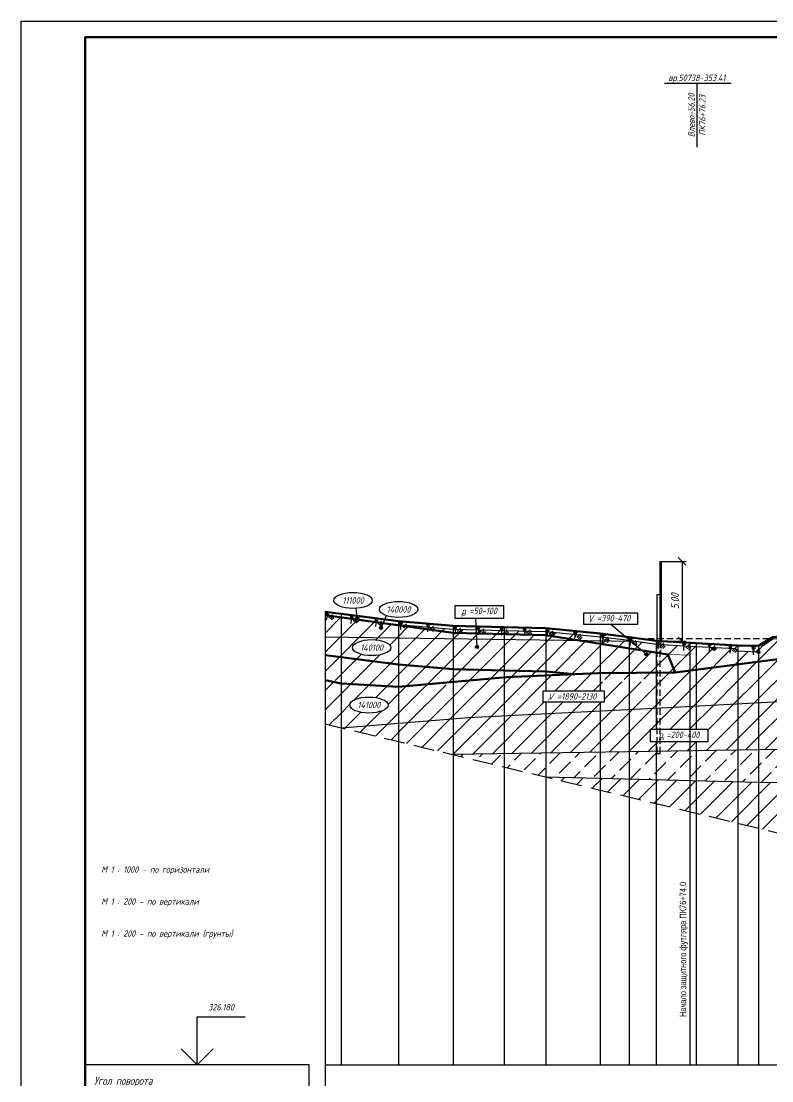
# Model space of a CAD drawing. Extents: x -5 to 836, y -80 to 613.
# Drawn here: x -4.9 to 229.8, y 282 to 613 of the extents above; entities that cross this region are included whole.
import ezdxf
from ezdxf.enums import TextEntityAlignment as Align

# ---------------------------------------------------------------- set-up
doc = ezdxf.new("R2010")
doc.units = 0
for name, pattern in [('IZ_HIDDEN', [3, 2, -1]), ('ИИ27003', [9.5, 6.5, -3]), ('ИИHidden', [3, 2, -1])]:
    doc.linetypes.add(name, pattern=pattern)
for name, color, linetype, lineweight in [('ИИ_ГЕОЛОГИЯ_025', 7, 'Continuous', 25), ('ИИ_ГЕОЛОГИЯ_050', 7, 'Continuous', 50), ('ИИ_ГЕОФИЗИКА_025', 7, 'Continuous', 25), ('ИИ_ГИДРОЛОГИЯ_025', 150, 'Continuous', 25), ('ИИ_ОФОРМЛЕНИЕ_025', 7, 'Continuous', 25), ('ИИ_ПРОФИЛЬ_025', 7, 'Continuous', 25)]:
    doc.layers.add(name, color=color, linetype=linetype, lineweight=lineweight)
for name, color, linetype in [('Ординаты', 7, 'Continuous'), ('Профиль', 7, 'Continuous'), ('ТХ-Л', 140, 'Continuous')]:
    doc.layers.add(name, color=color, linetype=linetype)
doc.styles.add('VNIPISIMPLEXCUR', font='simplex.shx', dxfattribs={"width": 0.8, "oblique": 15})
doc.linetypes.add('ИИ27001', pattern='A,2.5,[1,3dservice.shx,S=1.85,R=180.00002,X=0,Y=0],2.5,-1', length=6)
doc.linetypes.add('ИИ27002', pattern='A,2,-0.6,[1,3dservice.shx,S=0.6,R=30.000013,X=0.9,Y=0],-0.6,[1,3dservice.shx,S=0.6,R=-30.000013,X=0.3,Y=0],-0.6,[1,3dservice.shx,S=0.6,R=209.999975,X=-0.3,Y=0],-0.6,[1,3dservice.shx,S=0.6,R=150.000007,X=-0.9,Y=0],-0.6,2', length=7)
doc.linetypes.add('ИИ27005', pattern='A,2.5,[1,3dservice.shx,S=1.85,R=180.00002,X=0,Y=0],2.5,-2,[4,3dservice.shx,S=0.5,R=0,X=0,Y=0],-2', length=9)
doc.dimstyles.new('ИИ-1000-м-dm', dxfattribs={"dimtxt": 2.5, "dimasz": 2.5, "dimexe": 1.25, "dimexo": 0, "dimgap": 1, "dimtad": 1, "dimtoh": 1, "dimzin": 1, "dimdsep": 46, "dimtxsty": 'VNIPISIMPLEXCUR', "dimcen": 2.5, "dimaunit": 1, "dimazin": 0, "dimtfac": 1, "dimtmove": 0, "dimatfit": 3, "dimfxl": 1, "dimarcsym": 0})
pattern_1 = [(45, (66.596, 26.312), (-3, 3), [])]

# ---------------------------------------------------------------- blocks, each defined once
blk = doc.blocks.new('ИИ14001')
at = {"color": 0, "linetype": 'Continuous'}
blk.add_lwpolyline([(0, 0), (1.79, 3)], dxfattribs=at)
for centre in [(0.35, 2.48), (1.47, 0.48), (3.08, 0.48)]:
    blk.add_circle(centre, 0.5, dxfattribs=at)
blk = doc.blocks.new('ИИ04016')
at = {"color": 0, "linetype": 'Continuous', "lineweight": 25}
blk.add_lwpolyline([(-70, 0), (-70, -263), (0, -263), (0, 0), (-70, 0)], close=True, dxfattribs=at)
for points in [[(-70, -10), (0, -10)], [(-70, -20), (0, -20)], [(-70, -32), (0, -32)], [(-70, -44), (0, -44)], [(-67.81, -48.55), (-11.16, -48.55)], [(-70, -53), (0, -53)], [(-70, -53), (-49, -53)], [(-49, -53), (-49, -62)], [(-49, -53), (-49, -89)], [(-49, -62), (0, -62)], [(-46.58, -66.46), (-20.75, -66.46)], [(-49, -71), (0, -71)], [(-49, -80), (0, -80)], [(-70, -89), (0, -89)], [(-70, -98), (0, -98)], [(-70, -106), (0, -106)], [(-70, -114), (0, -114)], [(-70, -114), (0, -121.88)], [(-70, -123), (0, -123)], [(-70, -133), (0, -133)], [(-70, -141), (0, -141)], [(-70, -149), (0, -149)], [(-70, -157), (0, -157)], [(-36.98, -162.05), (-22.99, -162.05)], [(-70, -166), (0, -166)], [(-70, -176), (0, -176)], [(-70, -192), (0, -192)], [(-70, -208), (0, -208)], [(-70, -224), (0, -224)], [(-70, -233), (0, -233)]]:
    blk.add_lwpolyline(points, dxfattribs=at)
at = {"color": 0, "linetype": 'Continuous', "lineweight": 25, "const_width": 0.365}
blk.add_lwpolyline([(-47.96, -230.54, 1), (-47.59, -230.54, 1)], format="xyb", close=True, dxfattribs=at)
at = {"color": 0, "linetype": 'Continuous', "lineweight": 25}
blk.add_blockref('ИИ14001', (-6.73, -118.27), dxfattribs=at)
at = {"color": 0, "linetype": 'Continuous', "lineweight": 25, "style": 'VNIPISIMPLEXCUR', "oblique": 15, "width": 0.8}
for s, p in [('Угол поворота', (-67.27, -6.25)), ('Планировочная отметка', (-67.27, -14.2)), ('строительной полосы, м', (-67.37, -18.14)), ('Проектная отметка верха трубы, м', (-67.32, -27.21)), ('Отметка земли, м', (-66.93, -39.48)), ('Категория участка трубопровода', (-67.32, -47.63)), ('Труба %%CxS', (-66.97, -51.71)), ('Глубина, м', (-46.25, -58.97)), ('Откосы', (-46.27, -65.61)), ('Траншея', (-66.96, -71.89)), ('Ширина дна, м', (-46.32, -69.87)), ('Разработка', (-46.34, -76.48)), ('Засыпка', (-45.96, -85.63)), ('Теплоизоляция', (-66.89, -94.58)), ('Тип противокоррозионной изоляции', (-66.9, -103.42)), ('Защита трубопровода', (-67.2, -109.5)), ('от механических повреждений', (-67.17, -113.01)), ('Уклон,', (-19.4, -118.19)), ('Длина участка, м', (-67.09, -121.31)), ('Расстояние, м', (-67.34, -129.25)), ('Пикет', (-67.44, -137.99)), ('Балластировка', (-67.38, -146.3)), ('Тип прокладки', (-67.03, -154.17)), ('%%CxS, мм', (-36.96, -161.07)), ('Защитный кожух', (-66.96, -162.63)), ('длина, м', (-37.2, -164.57)), ('Защита изоляции от', (-67.18, -170.43)), ('механических повреждений', (-67.42, -174.14)), ('Мерзлотные', (-67.34, -181.03)), ('физико-геологические', (-67.34, -184.5)), ('явления', (-67.07, -188.74)), ('Максимальная глубина', (-67.33, -199.37)), ('протаивания и промерзания', (-67.4, -203.93)), ('Температура грунта на глубине', (-67.01, -214.18)), ('годовых нулевых амплитуд', (-67.11, -218.96)), ('Удельное электросопротивление', (-67, -227.33)), ('грунта, Ом м', (-67, -231.53)), ('Усредненная кривая', (-66.76, -245.4)), ('электропрофилирования', (-67.16, -250.15))]:
    blk.add_text(s, height=2.5, dxfattribs=at).set_placement(p)
blk = doc.blocks.new('ИИ16001')
at = {"linetype": 'Continuous', "lineweight": 25}
h = blk.add_hatch(color=0, dxfattribs=at)
edge = h.paths.add_edge_path()
edge.add_arc((0, 0), 0.5, 0, 360)
at = {"color": 0, "linetype": 'Continuous', "lineweight": 25}
blk.add_circle((0, 0), 0.5, dxfattribs=at)
blk = doc.blocks.new('ИИ25010')
at = {"color": 0, "linetype": 'Continuous', "lineweight": 25}
for points in [[(0, 0), (3, 0), (0.5, -1), (2.5, -1), (1, -2), (2, -2), (1.5, -3), (1.5, -5)], [(4.94, -1.23), (2.82, -3.35)], [(5.47, -2.12), (3.7, -3.88)], [(6, -3), (4.59, -4.41)]]:
    blk.add_lwpolyline(points, dxfattribs=at)
blk = doc.blocks.new('ИИ25020')
at = {"color": 0, "linetype": 'Continuous', "lineweight": 25}
blk.add_ellipse((0, 0), major_axis=(-6, 0), ratio=0.416667, dxfattribs=at)
at = {"color": 0, "linetype": 'Continuous', "style": 'VNIPISIMPLEXCUR', "oblique": 15, "width": 0.75}
blk.add_attdef('INDEX', text='', height=2, dxfattribs=at).set_placement((0, 0), align=Align.MIDDLE_CENTER)
blk = doc.blocks.new('ИИ03А1Г')
at = {"color": 0, "linetype": 'Continuous', "lineweight": 25}
blk.add_lwpolyline([(0, 0), (0, 594), (841, 594), (841, 0)], close=True, dxfattribs=at)
at = {"color": 0, "linetype": 'Continuous', "lineweight": 50}
blk.add_lwpolyline([(20, 5), (20, 589), (836, 589), (836, 5)], close=True, dxfattribs=at)
at = {"color": 0, "linetype": 'Continuous', "style": 'VNIPISIMPLEXCUR', "oblique": 15, "width": 0.8, "flags": 8}
blk.add_attdef('FORMAT', text='', height=2.5, dxfattribs=at).set_placement((836, 1.25), align=Align.RIGHT)
blk = doc.blocks.new('_ArchTick')
at = {"color": 0, "linetype": 'ByBlock', "const_width": 0.15}
blk.add_lwpolyline([(-0.5, -0.5), (0.5, 0.5)], dxfattribs=at)
blk = doc.blocks.new('*D14')
at = {"layer": 'Defpoints', "color": 0, "transparency": 16777216}
for p in [(194.94, 444.23), (195.34, 419.29), (201.76, 419.29)]:
    blk.add_point(p, dxfattribs=at)
at = {"layer": 'ТХ-Л', "color": 0, "lineweight": -2, "transparency": 16777216}
for p, q in [((194.94, 444.23), (203.01, 444.23)), ((201.76, 444.23), (201.76, 419.29)), ((195.34, 419.29), (203.01, 419.29))]:
    blk.add_line(p, q, dxfattribs=at)
at = {"layer": 'ТХ-Л', "color": 0, "lineweight": -2, "transparency": 16777216, "xscale": 2.5, "yscale": 2.5, "zscale": 2.5}
for p, rotation in [((201.76, 444.23), 90), ((201.76, 419.29), 270)]:
    blk.add_blockref('_ArchTick', p, dxfattribs=dict(at, rotation=rotation))
at = {"layer": 'ТХ-Л', "color": 0, "transparency": 16777216, "insert": (199.51, 431.76), "char_height": 2.5, "attachment_point": 5, "rotation": 90, "style": 'VNIPISIMPLEXCUR'}
blk.add_mtext('5.00', dxfattribs=at)

msp = doc.modelspace()

# ---------------------------------------------------------------- hatches: boundary and pattern name
at = {"layer": 'ИИ_ГЕОЛОГИЯ_025'}
h = msp.add_hatch(dxfattribs=at)
h.set_pattern_fill('ИИ_СУГЛИНОК', color=256, pattern_type=2)
h.set_pattern_definition(pattern_1)
h.paths.add_polyline_path([(95.142, 426.78), (91.009, 427.355), (90.975, 427.304), (90.479, 427.367), (90.575, 427.415), (90.142, 427.475), (90.142, 420.669), (95.142, 420.598)])
h.paths.add_polyline_path([(95.142, 420.598), (90.142, 420.669), (90.142, 414.975), (95.142, 414.325)])
h.paths.add_polyline_path([(95.142, 414.325), (90.142, 414.975), (90.142, 408.718), (95.142, 408.264)])
h.paths.add_polyline_path([(95.142, 408.264), (90.142, 408.718), (90.142, 407.365), (95.142, 406.884)])
h.paths.add_polyline_path([(95.142, 406.118), (90.142, 407.135), (90.142, 393.475), (95.142, 392.273)])
h = msp.add_hatch(dxfattribs=at)
h.set_pattern_fill('ИИ_СУГЛИНОК', color=256, pattern_type=2)
h.set_pattern_definition(pattern_1)
h.paths.add_polyline_path([(113.142, 424.279), (108.288, 424.953), (107.837, 423.934, -0.2968991), (108.135, 423.477, -1), (107.135, 423.477, -0.54214), (107.837, 423.934), (108.288, 424.953), (100.437, 426.044, -0.3039516), (99.886, 426.121), (95.142, 426.78), (95.142, 420.598), (113.142, 420.344)])
h.paths.add_polyline_path([(113.142, 424.279), (113.142, 420.344), (130.142, 420.104), (130.142, 421.916)])
h.paths.add_polyline_path([(137.501, 421.723), (130.142, 421.916), (130.142, 420.104), (137.565, 420)])
h.paths.add_polyline_path([(137.458, 422.892), (130.142, 423.075), (130.142, 421.916), (137.501, 421.723)])
h.paths.add_polyline_path([(130.142, 423.075), (123.662, 423.628), (122.832, 422.932), (130.142, 421.916)], flags=17)
h.paths.add_polyline_path([(146.142, 421.497), (137.501, 421.723), (137.565, 420), (146.142, 419.879)])
h.paths.add_polyline_path([(145.521, 422.626), (145.021, 422.638), (138.298, 422.836), (138.02, 422.314), (138.005, 421.71), (145.243, 421.521), (145.258, 422.132)])
h.paths.add_polyline_path([(159.142, 421.157), (146.142, 421.497), (146.142, 419.879), (159.142, 419.695)])
h.paths.add_polyline_path([(152.497, 421.951), (152.759, 422.444), (152.259, 422.457), (152.341, 422.508), (146.672, 422.661), (146.142, 422.157), (146.142, 421.497), (152.481, 421.331)])
h.paths.add_polyline_path([(168.379, 421.429), (159.508, 422.29), (159.407, 422.237), (159.903, 422.181), (159.599, 421.712), (159.529, 421.096), (168.126, 419.744), (168.238, 420.732), (168.543, 421.201), (168.046, 421.257)])
h.paths.add_polyline_path([(159.142, 421.157), (159.142, 419.695), (169.35, 419.551)])
h = msp.add_hatch(dxfattribs=at)
h.set_pattern_fill('ИИ_СУГЛИНОК', color=256, pattern_type=2)
h.set_pattern_definition(pattern_1)
h.paths.add_polyline_path([(113.142, 420.344), (95.142, 420.598), (95.142, 414.325), (113.142, 412.025)])
edge = h.paths.add_edge_path(flags=16)
edge.add_ellipse((104.71, 417.281), major_axis=(-6, 0), ratio=0.4166667, start_angle=47.55163, end_angle=398.84365, ccw=False)
edge.add_line((100.661, 415.436), (100.037, 415.436))
edge.add_line((100.037, 415.436), (100.037, 415.713))
h.paths.add_polyline_path([(113.142, 412.025), (95.142, 414.325), (95.142, 408.264), (106.442, 407.239), (113.142, 407.077)])
h = msp.add_hatch(dxfattribs=at)
h.set_pattern_fill('ИИ_СУГЛИНОК', color=256, pattern_type=2)
h.set_pattern_definition(pattern_1)
h.paths.add_polyline_path([(219.142, 416.296), (218.269, 417.022), (206.142, 417.675), (206.142, 410.373), (219.142, 412.042)])
h.paths.add_polyline_path([(219.142, 412.042), (206.142, 410.373), (206.142, 407.902), (213.127, 408.087), (219.142, 407.912)])
h.paths.add_polyline_path([(219.142, 407.912), (213.127, 408.087), (206.142, 407.902), (206.142, 406.73), (219.142, 406.578)])
h.paths.add_polyline_path([(206.142, 407.902), (193.642, 407.572), (193.642, 406.685), (204.331, 406.752), (206.142, 406.73)])
h.paths.add_polyline_path([(225.642, 407.723), (219.142, 407.912), (219.142, 406.578), (225.642, 406.502)])
h.paths.add_polyline_path([(225.642, 412.876), (219.142, 412.042), (219.142, 407.912), (225.642, 407.723)])
h.paths.add_polyline_path([(225.642, 416.429), (225.194, 415.947), (219.142, 416.296), (219.142, 412.042), (225.642, 412.876)])
h.paths.add_polyline_path([(230.142, 419.995), (226.939, 417.825), (225.642, 416.429), (225.642, 412.876), (230.142, 413.453)])
h.paths.add_polyline_path([(230.142, 413.453), (225.642, 412.876), (225.642, 407.723), (230.142, 407.593)])
h.paths.add_polyline_path([(230.142, 407.593), (225.642, 407.723), (225.642, 406.502), (228.163, 406.473), (230.142, 406.446)])
h.paths.add_polyline_path([(236.182, 407.417), (230.142, 407.593), (230.142, 406.446), (236.182, 406.365)])
h.paths.add_polyline_path([(236.182, 414.229), (230.142, 413.453), (230.142, 407.593), (236.182, 407.417)])
h.paths.add_polyline_path([(236.182, 420.57), (230.142, 419.995), (230.142, 413.453), (236.182, 414.229)])
h.paths.add_polyline_path([(240.142, 420.996), (236.182, 420.57), (236.182, 414.229), (238.992, 414.589), (240.142, 414.681)])
h.paths.add_polyline_path([(240.142, 414.681), (238.992, 414.589), (236.182, 414.229), (236.182, 407.417), (238.84, 407.34), (240.142, 407.229)])
h.paths.add_polyline_path([(240.142, 407.229), (238.84, 407.34), (236.182, 407.417), (236.182, 406.365), (240.142, 406.312)])
h.paths.add_polyline_path([(242.142, 414.841), (240.142, 414.681), (240.142, 407.229), (242.142, 407.06)])
h.paths.add_polyline_path([(242.142, 420.315), (240.142, 420.996), (240.142, 414.681), (242.142, 414.841)])
h.paths.add_polyline_path([(251.142, 417.738), (242.269, 420.272), (242.142, 420.315), (242.142, 414.841), (251.142, 415.56)])
h.paths.add_polyline_path([(251.142, 415.56), (242.142, 414.841), (242.142, 407.06), (251.142, 406.295)])
h = msp.add_hatch(dxfattribs=at)
h.set_pattern_fill('ИИ_СУГЛИНОК', color=256, pattern_type=2)
h.set_pattern_definition(pattern_1)
h.paths.add_polyline_path([(130.142, 420.104), (113.142, 420.344), (113.142, 412.025), (130.142, 410.575)])
h.paths.add_polyline_path([(130.142, 410.575), (113.142, 412.025), (113.142, 407.077), (130.142, 406.665)])
h.paths.add_polyline_path([(113.142, 407.077), (113.142, 405.567), (119.87, 405.621), (130.142, 406.544), (130.142, 406.665)])
h.paths.add_polyline_path([(130.142, 405.703), (119.87, 405.621), (113.142, 405.017), (113.142, 393.712), (130.142, 395.072)])
h.paths.add_polyline_path([(146.142, 406.046), (135.842, 405.748), (130.142, 405.703), (130.142, 395.072), (134.973, 395.458), (146.142, 396.023)])
h.paths.add_polyline_path([(146.142, 407.002), (131.284, 406.638), (131.209, 406.64), (130.142, 406.544), (130.142, 405.703), (135.842, 405.748), (146.142, 406.046)])
h.paths.add_polyline_path([(146.142, 407.981), (131.209, 406.64), (131.284, 406.638), (146.142, 407.002)])
h.paths.add_polyline_path([(146.142, 410.175), (130.142, 410.575), (130.142, 406.665), (131.209, 406.64), (146.142, 407.981)])
h.paths.add_polyline_path([(146.142, 419.879), (137.565, 420), (137.64, 417.974, -0.4251046), (138.158, 417.474, -1), (137.158, 417.474, -0.4034058), (137.64, 417.974), (137.565, 420), (130.142, 420.104), (130.142, 410.575), (146.142, 410.175)])
h = msp.add_hatch(dxfattribs=at)
h.set_pattern_fill('ИИ_СУГЛИНОК', color=256, pattern_type=2)
h.set_pattern_definition(pattern_1)
h.paths.add_polyline_path([(159.142, 419.695), (146.142, 419.879), (146.142, 410.175), (159.142, 409.825)])
h.paths.add_polyline_path([(159.142, 409.825), (146.142, 410.175), (146.142, 407.981), (146.87, 408.046), (159.142, 408.58)])
h.paths.add_polyline_path([(159.142, 408.58), (146.87, 408.046), (146.142, 407.981), (146.142, 407.002), (155.682, 407.235), (159.142, 407.251)])
h.paths.add_polyline_path([(158.293, 403.82), (159.142, 403.82), (159.142, 406.421), (146.142, 406.046), (146.142, 396.023), (159.142, 396.68), (159.142, 400.215), (158.293, 400.215)])
h = msp.add_hatch(dxfattribs=at)
h.set_pattern_fill('ИИ_СУГЛИНОК', color=256, pattern_type=2)
h.set_pattern_definition(pattern_1)
h.paths.add_polyline_path([(176.142, 418.483), (169.35, 419.551), (159.142, 419.695), (159.142, 409.825), (168.007, 408.965), (175.44, 409.288), (176.142, 409.295)])
h.paths.add_polyline_path([(185.192, 417.059), (176.142, 418.483), (176.142, 409.295), (185.192, 409.388)])
h.paths.add_polyline_path([(185.192, 409.388), (176.142, 409.295), (176.142, 407.328), (185.192, 407.368)])
h.paths.add_polyline_path([(193.642, 415.729), (190.631, 416.203), (190.625, 415.68, -0.4112617), (191.12, 415.18, -1), (190.12, 415.18, -0.4171716), (190.625, 415.68), (190.631, 416.203), (185.192, 417.059), (185.192, 409.388), (193.642, 409.474)])
h.paths.add_polyline_path([(193.642, 409.474), (185.192, 409.388), (185.192, 407.368), (186.076, 407.372), (193.642, 407.572)])
h.paths.add_polyline_path([(206.142, 410.373), (199.613, 409.535), (193.642, 409.474), (193.642, 407.572), (206.142, 407.902)])
h.paths.add_polyline_path([(197.351, 415.146), (193.642, 415.729), (193.642, 409.474), (199.613, 409.535)])
h.paths.add_polyline_path([(206.142, 417.675), (194.532, 418.325), (194.527, 418.318), (194.028, 418.343), (194.045, 418.353), (193.642, 418.375), (193.642, 415.729), (197.351, 415.146), (199.613, 409.535), (206.142, 410.373)])
h.paths.add_polyline_path([(190.657, 418.799), (187.128, 419.3), (185.192, 419.328), (185.192, 417.059), (190.631, 416.203)])
h.paths.add_polyline_path([(185.192, 419.328), (176.142, 419.455), (176.142, 418.483), (185.192, 417.059)])
h = msp.add_hatch(dxfattribs=at)
h.set_pattern_fill('ИИ_СУГЛИНОК', color=256, pattern_type=2)
h.set_pattern_definition(pattern_1)
h.paths.add_polyline_path([(95.142, 408.264), (95.142, 406.884), (100.886, 406.331), (111.57, 405.555), (113.142, 405.567), (113.142, 407.077), (106.442, 407.239)])
h.paths.add_polyline_path([(95.142, 406.884), (95.142, 406.118), (113.142, 405.017), (113.142, 405.567), (111.57, 405.555), (100.886, 406.331)])
h.paths.add_polyline_path([(113.142, 405.017), (95.142, 406.118), (95.142, 392.273), (113.142, 393.712)])
edge = h.paths.add_edge_path(flags=16)
edge.add_ellipse((103.84, 399.363), major_axis=(-6, 0), ratio=0.4166667, start_angle=0, end_angle=360)
h.paths.add_polyline_path([(100.272, 400.503), (108.128, 400.503), (108.128, 398.223), (100.272, 398.223)], flags=0)
h.paths.add_polyline_path([(99.421, 397.997), (107.992, 397.729), (108.796, 400.729), (100.224, 400.997)], flags=8)
h = msp.add_hatch(dxfattribs=at)
h.set_pattern_fill('ИИ_СУГЛИНОК', color=256, pattern_type=2)
h.set_pattern_definition(pattern_1)
h.paths.add_polyline_path([(159.142, 407.251), (155.682, 407.235), (146.142, 407.002), (146.142, 406.046), (159.142, 406.421)])
h.paths.add_polyline_path([(176.142, 409.295), (175.44, 409.288), (159.142, 408.58), (159.142, 407.251), (176.142, 407.328)])
h.paths.add_polyline_path([(176.142, 407.328), (159.142, 407.251), (159.142, 406.421), (161.276, 406.483), (176.142, 406.575)])
h.paths.add_polyline_path([(176.142, 406.575), (161.276, 406.483), (159.142, 406.421), (159.142, 403.82), (176.142, 403.82)])
h = msp.add_hatch(dxfattribs=at)
h.set_pattern_fill('ИИ_СУГЛИНОК', color=256, pattern_type=2)
h.set_pattern_definition(pattern_1)
h.paths.add_polyline_path([(176.142, 400.215), (159.142, 400.215), (159.142, 396.68), (176.142, 397.54)])
h.paths.add_polyline_path([(185.192, 406.632), (176.142, 406.575), (176.142, 403.82), (177.411, 403.82), (177.411, 400.215), (176.142, 400.215), (176.142, 397.54), (185.192, 397.998)])
h.paths.add_polyline_path([(193.642, 406.685), (185.192, 406.632), (185.192, 397.998), (193.642, 398.425)])
h = msp.add_hatch(dxfattribs=at)
h.set_pattern_fill('ИИ_СУГЛИНОК', color=256, pattern_type=2)
h.set_pattern_definition(pattern_1)
h.paths.add_polyline_path([(206.142, 406.73), (204.331, 406.752), (193.642, 406.685), (193.642, 398.425), (199.292, 398.711), (206.142, 399.074)])
h.paths.add_polyline_path([(219.142, 406.578), (206.142, 406.73), (206.142, 399.074), (219.142, 399.765)])
h.paths.add_polyline_path([(225.642, 406.502), (219.142, 406.578), (219.142, 399.765), (225.642, 400.11)])
h.paths.add_polyline_path([(230.142, 406.446), (228.163, 406.473), (225.642, 406.502), (225.642, 400.11), (230.142, 400.348)])
h = msp.add_hatch(dxfattribs=at)
h.set_pattern_fill('ИИ_СУГЛИНОК', color=256, pattern_type=2)
h.set_pattern_definition(pattern_1)
h.paths.add_polyline_path([(206.142, 399.074), (199.292, 398.711), (193.642, 398.425), (193.642, 391.788), (206.142, 391.788)])
h.paths.add_polyline_path([(219.142, 399.765), (206.142, 399.074), (206.142, 391.788), (209.803, 391.788), (209.803, 387.883), (206.142, 387.883), (206.142, 385.071), (219.142, 385.279)])
h.paths.add_polyline_path([(225.642, 400.11), (219.142, 399.765), (219.142, 385.279), (225.642, 385.383)])
h.paths.add_polyline_path([(230.142, 400.348), (225.642, 400.11), (225.642, 385.383), (230.142, 385.389)])
h.paths.add_polyline_path([(236.182, 400.669), (230.142, 400.348), (230.142, 385.389), (236.182, 385.399)])
h.paths.add_polyline_path([(240.142, 400.879), (236.182, 400.669), (236.182, 385.399), (240.142, 385.405)])
h.paths.add_polyline_path([(242.142, 400.908), (240.142, 400.879), (240.142, 385.405), (242.142, 385.408)])
h.paths.add_polyline_path([(251.142, 401.039), (242.142, 400.908), (242.142, 385.408), (251.142, 385.421)])
h.paths.add_polyline_path([(265.142, 401.241), (251.142, 401.039), (251.142, 385.421), (265.142, 385.443)])
h.paths.add_polyline_path([(272.642, 401.35), (265.142, 401.241), (265.142, 385.443), (272.642, 385.454)])
h.paths.add_polyline_path([(236.182, 406.365), (230.142, 406.446), (230.142, 400.348), (236.182, 400.669)])
h.paths.add_polyline_path([(240.142, 406.312), (236.182, 406.365), (236.182, 400.669), (240.142, 400.879)])
h.paths.add_polyline_path([(251.142, 405.844), (247.044, 406.219), (242.142, 406.285), (242.142, 400.908), (251.142, 401.039)])
h.paths.add_polyline_path([(272.642, 403.877), (265.142, 404.563), (265.142, 401.241), (272.642, 401.35)])
h.paths.add_polyline_path([(263.653, 404.7), (263.539, 404.61), (263.322, 404.463), (263.081, 404.322), (262.817, 404.189), (262.532, 404.064), (262.226, 403.947), (261.903, 403.84), (261.562, 403.742), (261.205, 403.654), (260.835, 403.576), (260.453, 403.51), (260.061, 403.454), (259.661, 403.41), (259.254, 403.377), (258.843, 403.356), (258.429, 403.347), (258.015, 403.35), (257.603, 403.365), (257.193, 403.392), (256.79, 403.43), (256.393, 403.48), (256.006, 403.542), (255.63, 403.614), (255.266, 403.697), (254.917, 403.79), (254.585, 403.892), (254.27, 404.005), (253.975, 404.126), (253.7, 404.255), (253.447, 404.392), (253.218, 404.535), (253.013, 404.685), (252.833, 404.841), (252.68, 405.001), (252.553, 405.165), (252.454, 405.333), (252.383, 405.503), (252.34, 405.675), (252.335, 405.735), (251.142, 405.844), (251.142, 401.039), (265.142, 401.241), (265.142, 404.563)])
h = msp.add_hatch(dxfattribs=at)
h.set_pattern_fill('ИИ_СУГЛИНОК', color=256, pattern_type=2)
h.set_pattern_definition(pattern_1)
h.paths.add_polyline_path([(113.142, 393.712), (95.142, 392.273), (113.142, 387.944)])
h.paths.add_polyline_path([(130.142, 395.072), (113.142, 393.712), (113.142, 387.944), (130.142, 383.856)])
h.paths.add_polyline_path([(146.142, 396.023), (134.973, 395.458), (130.142, 395.072), (130.142, 383.856), (146.142, 384.112)])
h.paths.add_polyline_path([(159.142, 396.68), (146.142, 396.023), (146.142, 384.112), (159.142, 384.319)])
h.paths.add_polyline_path([(176.142, 397.54), (159.142, 396.68), (159.142, 384.319), (176.142, 384.591)])
h.paths.add_polyline_path([(185.192, 397.998), (176.142, 397.54), (176.142, 384.591), (185.192, 384.736)])
h.paths.add_polyline_path([(191.854, 391.788), (193.642, 391.788), (193.642, 398.425), (185.192, 397.998), (185.192, 384.736), (193.642, 384.871), (193.642, 387.883), (191.854, 387.883)])
h = msp.add_hatch(dxfattribs=at)
h.set_pattern_fill('ИИ_СУГЛИНОК', color=256, pattern_type=2)
h.set_pattern_definition(pattern_1)
h.paths.add_polyline_path([(206.142, 387.883), (193.642, 387.883), (193.642, 384.871), (206.142, 385.071)])
h = msp.add_hatch(dxfattribs=at)
h.set_pattern_fill('ИИ_СУПЕСЬ', color=256, pattern_type=2)
h.set_pattern_definition([(45, (69.596, 26.312), (-3, 3), [5, -2])])
h.paths.add_polyline_path([(146.142, 384.112), (130.142, 383.856), (146.142, 380.008)])
h.paths.add_polyline_path([(159.142, 384.319), (146.142, 384.112), (146.142, 380.008), (147.356, 379.716), (159.142, 379.359)])
h.paths.add_polyline_path([(176.142, 384.591), (159.142, 384.319), (159.142, 379.359), (176.142, 378.844)])
h.paths.add_polyline_path([(185.192, 384.736), (176.142, 384.591), (176.142, 378.844), (185.192, 378.57)])
h.paths.add_polyline_path([(193.642, 384.871), (185.192, 384.736), (185.192, 378.57), (193.642, 378.314)])
h.paths.add_polyline_path([(206.142, 385.071), (193.642, 384.871), (193.642, 378.314), (201.123, 378.087), (206.142, 377.779)])
h.paths.add_polyline_path([(219.142, 385.279), (206.142, 385.071), (206.142, 377.779), (219.142, 376.979)])
h.paths.add_polyline_path([(225.642, 385.383), (219.142, 385.279), (219.142, 376.979), (225.642, 376.579)])
h.paths.add_polyline_path([(230.142, 385.389), (225.642, 385.383), (225.642, 376.579), (230.142, 376.302)])
h.paths.add_polyline_path([(236.182, 385.399), (230.142, 385.389), (230.142, 376.302), (235.69, 375.96), (236.182, 375.978)])
h.paths.add_polyline_path([(240.142, 385.405), (236.182, 385.399), (236.182, 375.978), (240.142, 376.117)])
h.paths.add_polyline_path([(242.142, 385.408), (240.142, 385.405), (240.142, 376.117), (242.142, 376.187)])
h.paths.add_polyline_path([(251.142, 385.421), (242.142, 385.408), (242.142, 376.187), (251.142, 376.503)])
h.paths.add_polyline_path([(159.142, 379.359), (147.356, 379.716), (159.142, 376.882)])
h.paths.add_polyline_path([(176.142, 378.844), (159.142, 379.359), (159.142, 376.882), (176.142, 376.457)])
h.paths.add_polyline_path([(185.192, 378.57), (176.142, 378.844), (176.142, 376.457), (185.192, 376.232)])
h.paths.add_polyline_path([(193.642, 378.314), (185.192, 378.57), (185.192, 376.232), (193.642, 376.021)])
h.paths.add_polyline_path([(206.142, 377.779), (201.123, 378.087), (193.642, 378.314), (193.642, 376.021), (206.142, 375.709)])
h.paths.add_polyline_path([(219.142, 376.979), (206.142, 377.779), (206.142, 375.709), (219.142, 375.385)])
h.paths.add_polyline_path([(225.642, 376.579), (219.142, 376.979), (219.142, 375.385), (225.642, 375.222)])
h.paths.add_polyline_path([(230.142, 376.302), (225.642, 376.579), (225.642, 375.222), (230.142, 375.155)])
h = msp.add_hatch(dxfattribs=at)
h.set_pattern_fill('ИИ_СУГЛИНОК', color=256, pattern_type=2)
h.set_pattern_definition(pattern_1)
h.paths.add_polyline_path([(176.142, 376.457), (159.142, 376.882), (176.142, 372.793)])
h.paths.add_polyline_path([(185.192, 376.232), (176.142, 376.457), (176.142, 372.793), (185.192, 370.617)])
h.paths.add_polyline_path([(193.642, 376.021), (185.192, 376.232), (185.192, 370.617), (193.642, 368.585)])
h.paths.add_polyline_path([(206.142, 375.709), (193.642, 376.021), (193.642, 368.585), (206.142, 365.579)])
h.paths.add_polyline_path([(219.142, 375.385), (206.142, 375.709), (206.142, 365.579), (219.142, 362.452)])
h.paths.add_polyline_path([(225.642, 375.222), (219.142, 375.385), (219.142, 362.452), (225.642, 360.889)])
h.paths.add_polyline_path([(230.142, 375.155), (225.642, 375.222), (225.642, 360.889), (230.142, 359.807)])
h.paths.add_polyline_path([(236.182, 375.064), (230.142, 375.155), (230.142, 359.807), (236.182, 359.888)])
h.paths.add_polyline_path([(240.142, 375.004), (236.182, 375.064), (236.182, 359.888), (240.142, 359.941)])
h.paths.add_polyline_path([(242.142, 374.974), (240.142, 375.004), (240.142, 359.941), (242.142, 359.967)])
h.paths.add_polyline_path([(247.733, 370.153), (251.142, 370.153), (251.142, 374.838), (242.142, 374.974), (242.142, 359.967), (251.142, 360.087), (251.142, 366.225), (247.733, 366.225)])

# ---------------------------------------------------------------- linework, layer by layer
at = {"layer": 'ИИ_ГЕОЛОГИЯ_025', "flags": 128}
for points in [[(90.142, 427.475), (95.142, 426.825), (113.142, 424.525), (130.142, 423.075), (146.142, 422.675), (159.142, 422.325), (176.142, 420.675), (185.192, 419.575), (193.642, 418.375), (206.142, 417.675), (218.269, 417.022), (219.142, 417.975)], [(100.219, 426.494), (99.878, 429.577)], [(107.635, 423.477), (109.322, 427.29)], [(218.269, 417.022), (219.142, 416.296), (225.194, 415.947), (226.939, 417.825), (230.142, 419.995), (236.182, 420.57), (240.142, 420.996), (242.269, 420.272), (251.142, 417.738), (252.99, 416.41), (264.606, 415.676), (295.142, 413.175)], [(95.142, 392.273), (134.973, 395.458), (199.292, 398.711), (240.142, 400.879), (295.142, 401.675)], [(295.142, 385.675), (291.028, 385.482), (225.642, 385.383), (130.142, 383.856)], [(159.142, 376.882), (225.642, 375.222), (295.142, 374.175)]]:
    msp.add_lwpolyline(points, dxfattribs=at)
at = {"layer": 'ИИ_ГЕОЛОГИЯ_025', "linetype": 'ИИ27002', "flags": 128}
msp.add_lwpolyline([(90.142, 420.669), (187.128, 419.3)], dxfattribs=at)
at = {"layer": 'ИИ_ГЕОЛОГИЯ_025', "linetype": 'ИИ27003', "flags": 128}
msp.add_lwpolyline([(90.142, 393.475), (295.142, 344.175)], dxfattribs=at)
at = {"layer": 'ИИ_ГЕОЛОГИЯ_050', "linetype": 'ИИ27001', "flags": 128}
for points in [[(90.142, 428.475), (95.142, 427.825), (113.142, 425.525), (130.142, 424.075), (146.142, 423.675), (159.142, 423.325), (176.142, 421.675), (185.192, 420.575), (193.642, 419.375), (206.142, 418.675), (219.142, 417.975), (225.642, 417.825), (230.142, 420.575), (236.182, 421.175), (240.142, 421.525), (242.142, 420.825), (251.142, 418.275), (265.142, 418.275), (272.642, 418.525), (288.642, 417.875), (295.142, 419.125)], [(90.142, 407.135), (95.142, 406.118), (113.142, 405.017), (146.87, 408.046), (175.44, 409.288), (199.613, 409.535), (197.351, 415.146), (159.142, 421.157), (130.142, 421.916), (90.142, 427.475)]]:
    msp.add_lwpolyline(points, dxfattribs=at)
at = {"layer": 'ИИ_ГЕОЛОГИЯ_050', "linetype": 'ИИ27005', "flags": 128}
for points in [[(168.007, 408.965), (159.142, 409.825), (146.142, 410.175), (130.142, 410.575), (113.142, 412.025), (95.142, 414.325), (90.142, 414.975)], [(199.613, 409.535), (238.992, 414.589), (252.99, 415.708), (276.159, 415.965)]]:
    msp.add_lwpolyline(points, dxfattribs=at)
at = {"layer": 'ИИ_ГЕОФИЗИКА_025', "flags": 128}
for points in [[(130.832, 430.415), (145.902, 430.415), (145.902, 426.413), (130.832, 426.413)], [(171.061, 428.169), (187.807, 428.169), (187.807, 424.539), (171.061, 424.539)], [(158.293, 403.82), (177.411, 403.82), (177.411, 400.215), (158.293, 400.215)], [(191.854, 391.788), (209.803, 391.788), (209.803, 387.883), (191.854, 387.883)]]:
    msp.add_lwpolyline(points, close=True, dxfattribs=at)
for points in [[(137.658, 417.474), (137.327, 426.413)], [(190.62, 415.18), (179.434, 424.539)]]:
    msp.add_lwpolyline(points, dxfattribs=at)
at = {"layer": 'ИИ_ГИДРОЛОГИЯ_025', "linetype": 'IZ_HIDDEN', "flags": 128}
msp.add_lwpolyline([(188.008, 420.175), (229.487, 420.175)], dxfattribs=at)
at = {"layer": 'ИИ_ПРОФИЛЬ_025', "flags": 128}
for points in [[(196.233, 593.572), (217.071, 593.572)], [(206.372, 593.572), (206.372, 573.572)], [(90.142, 428.475), (90.142, 286.975)], [(90.142, 428.475), (95.142, 427.825), (113.142, 425.525), (130.142, 424.075), (146.142, 423.675), (159.142, 423.325), (176.142, 421.675), (185.192, 420.575), (193.642, 419.375), (206.142, 418.675), (219.142, 417.975), (225.642, 417.825), (230.142, 420.575)], [(95.142, 427.825), (95.142, 286.975)], [(113.142, 425.525), (113.142, 286.975)], [(130.142, 424.075), (130.142, 286.975)], [(146.142, 423.675), (146.142, 286.975)], [(159.142, 423.325), (159.142, 403.82)], [(176.142, 421.675), (176.142, 403.82)], [(185.192, 420.575), (185.192, 286.975)], [(193.642, 419.375), (193.642, 391.788)], [(206.142, 418.675), (206.142, 391.788)], [(219.142, 417.975), (219.142, 286.975)], [(225.642, 417.825), (225.642, 286.975)], [(159.142, 400.215), (159.142, 286.975)], [(176.142, 400.215), (176.142, 286.975)], [(193.642, 387.883), (193.642, 286.975)], [(206.142, 387.883), (206.142, 286.975)], [(50.142, 286.975), (50.142, 301.975), (65.142, 301.975)], [(45.142, 291.975), (50.142, 286.975), (55.142, 291.975)], [(90.142, 286.975), (430.142, 286.975)], [(90.142, 286.975), (90.142, 23.975)]]:
    msp.add_lwpolyline(points, dxfattribs=at)
at = {"layer": 'Ординаты'}
msp.add_line((204.142, 418.787), (204.142, 286.975), dxfattribs=at)
at = {"layer": 'Профиль'}
msp.add_lwpolyline([(90.142, 428.475), (95.142, 427.825), (113.142, 425.525), (130.142, 424.075), (146.142, 423.675), (159.142, 423.325), (176.142, 421.675), (185.192, 420.575), (193.642, 419.375), (206.142, 418.675), (219.142, 417.975), (225.642, 417.825), (230.142, 420.575)], dxfattribs=at)
at = {"layer": 'ТХ-Л'}
for p, q in [((194.943, 419.736), (194.943, 444.226)), ((195.34, 419.291), (195.34, 444.226))]:
    msp.add_line(p, q, dxfattribs=at)
for points in [[(194.943, 433.826), (193.865, 433.826), (193.865, 419.287)], [(194.943, 419.309), (194.943, 433.826)]]:
    msp.add_lwpolyline(points, dxfattribs=at)
at = {"layer": 'ТХ-Л', "linetype": 'ИИHidden'}
msp.add_lwpolyline([(193.865, 419.287), (193.865, 384.261), (194.943, 384.261), (194.943, 419.309)], dxfattribs=at)
at = {"layer": 'ТХ-Л', "const_width": 0.2}
msp.add_lwpolyline([(204.142, 414.418), (204.142, 414.921), (195.142, 415.303), (195.142, 419.291)], dxfattribs=at)

# ---------------------------------------------------------------- block references
at = {"layer": 'ИИ_ГЕОЛОГИЯ_025'}
for p, values in [((98.918, 432.045), {'INDEX': '111000'}), ((113.136, 429.22), {'INDEX': '140000'}), ((104.71, 417.281), {'INDEX': '140100'}), ((103.84, 399.363), {'INDEX': '141000'})]:
    msp.add_blockref('ИИ25020', p, dxfattribs=at).add_auto_attribs(values)
for p, xscale, yscale, zscale, rotation in [((90.109, 428.422), 0.4999999999999999, 0.4999999999999999, 0.4999999999999999, 352.7526415200001), ((97.788, 427.445), 0.4999999999999999, 0.4999999999999999, 0.4999999999999999, 352.7526415200001), ((105.467, 426.469), 0.4999999999999999, 0.4999999999999999, 0.4999999999999999, 352.7526415200001), ((113.147, 425.492), 0.5, 0.5, 0.5, 355.0058222599999), ((121.608, 424.753), 0.5, 0.5, 0.5, 355.0058222599999), ((130.07, 424.013), 0.5, 0.5, 0.5, 358.56357465), ((137.308, 423.832), 0.5, 0.5, 0.5, 358.56357465), ((144.546, 423.65), 0.5, 0.5, 0.5, 358.56357465), ((151.784, 423.469), 0.5, 0.5, 0.5, 358.56357465), ((159.023, 423.287), 0.4999999999999999, 0.4999999999999999, 0.4999999999999999, 353.52665486), ((167.662, 422.307), 0.4999999999999999, 0.4999999999999999, 0.4999999999999999, 353.52665486), ((176.301, 421.327), 0.4999999999999999, 0.4999999999999999, 0.4999999999999999, 353.52665486), ((184.94, 420.347), 0.4999999999999999, 0.4999999999999999, 0.4999999999999999, 353.52665486), ((193.579, 419.367), 0.4999999999999999, 0.4999999999999999, 0.4999999999999999, 357.1195793699999), ((201.565, 418.965), 0.4999999999999999, 0.4999999999999999, 0.4999999999999999, 357.1195793699999), ((209.552, 418.563), 0.4999999999999999, 0.4999999999999999, 0.4999999999999999, 357.1195793699999), ((216.115, 418.085), 0.4999999999999998, 0.4999999999999998, 0.4999999999999998, 357.1195793699999), ((223.342, 417.615), 0.4999999999999998, 0.4999999999999998, 0.4999999999999998, 357.1195793699999)]:
    msp.add_blockref('ИИ25010', p, dxfattribs=dict(at, xscale=xscale, yscale=yscale, zscale=zscale, rotation=rotation))
for p in [(100.219, 426.494), (107.635, 423.477)]:
    msp.add_blockref('ИИ16001', p, dxfattribs=at)
at = {"layer": 'ИИ_ГЕОФИЗИКА_025'}
for p in [(137.658, 417.474), (190.62, 415.18)]:
    msp.add_blockref('ИИ16001', p, dxfattribs=at)
at = {"layer": 'ИИ_ОФОРМЛЕНИЕ_025'}
msp.add_blockref('ИИ03А1Г', (-4.858, 18.975), dxfattribs=at)
at = {"layer": 'ИИ_ПРОФИЛЬ_025'}
msp.add_blockref('ИИ04016', (85.142, 286.975), dxfattribs=at)

# ---------------------------------------------------------------- texts
at = {"layer": 'ИИ_ГЕОФИЗИКА_025', "style": 'VNIPISIMPLEXCUR', "oblique": 15, "width": 0.8}
for s, height, p in [('уд', 1, (133.341, 427.697)), ('р =50-100', 2, (138.337, 428.756)), ('V =390-470', 2, (178.941, 426.496)), ('P', 1, (173.133, 425.486)), ('P', 1, (160.242, 401.091)), ('V =1890-2130', 2, (167.414, 402.058)), ('р =200-400', 2, (200.819, 390.056)), ('уд', 1, (195.466, 389.102))]:
    msp.add_text(s, height=height, dxfattribs=at).set_placement(p, align=Align.MIDDLE_CENTER)
at = {"layer": 'ИИ_ПРОФИЛЬ_025', "style": 'VNIPISIMPLEXCUR', "oblique": 15, "width": 0.8}
for s, p in [('вр.50738-353.41', (206.372, 594.272)), ('326.180', (57.642, 303.975))]:
    msp.add_text(s, height=2, dxfattribs=at).set_placement(p, align=Align.CENTER)
msp.add_text('Влево-56.20', height=2, rotation=90, dxfattribs=at).set_placement((205.672, 583.572), align=Align.CENTER)
msp.add_text('ПК76+76.23', height=2, rotation=90, dxfattribs=at).set_placement((207.072, 583.572), align=Align.TOP_CENTER)
for s, p in [('М 1 : 1000 - по горизонтали', (20.142, 346.975)), ('М 1 : 200 - по вертикали', (20.142, 336.975)), ('М 1 : 200 - по вертикали (грунты)', (20.142, 326.975))]:
    msp.add_text(s, height=2, dxfattribs=at).set_placement(p)
at = {"layer": 'Ординаты', "insert": (203.642, 301.874), "char_height": 2, "attachment_point": 7, "rotation": 90}
msp.add_mtext('\\W0.800;\\W0.8;\\Q0.0;Начало защитного футляра ПК76+74.0', dxfattribs=at)

# ---------------------------------------------------------------- dimensions: what is measured, and where the dimension line sits
at = {"layer": 'ТХ-Л'}
dim = msp.add_linear_dim(base=(201.765, 419.291), p1=(194.943, 444.226), p2=(195.34, 419.291), angle=90, text='5.00', dimstyle='ИИ-1000-м-dm', override={"dimlfac": 1, "dimzin": 0, "dimtxsty": 'VNIPISIMPLEXCUR', "dimblk1": 'ArchTick', "dimblk2": 'ArchTick', "dimsah": 1, "dimtmove": 0, "dimtolj": 0}, dxfattribs=at)
dim.commit()
dim.dimension.update_dxf_attribs({"geometry": '*D14', "text_midpoint": (199.515, 431.758)})

doc.saveas('drawing.dxf')
